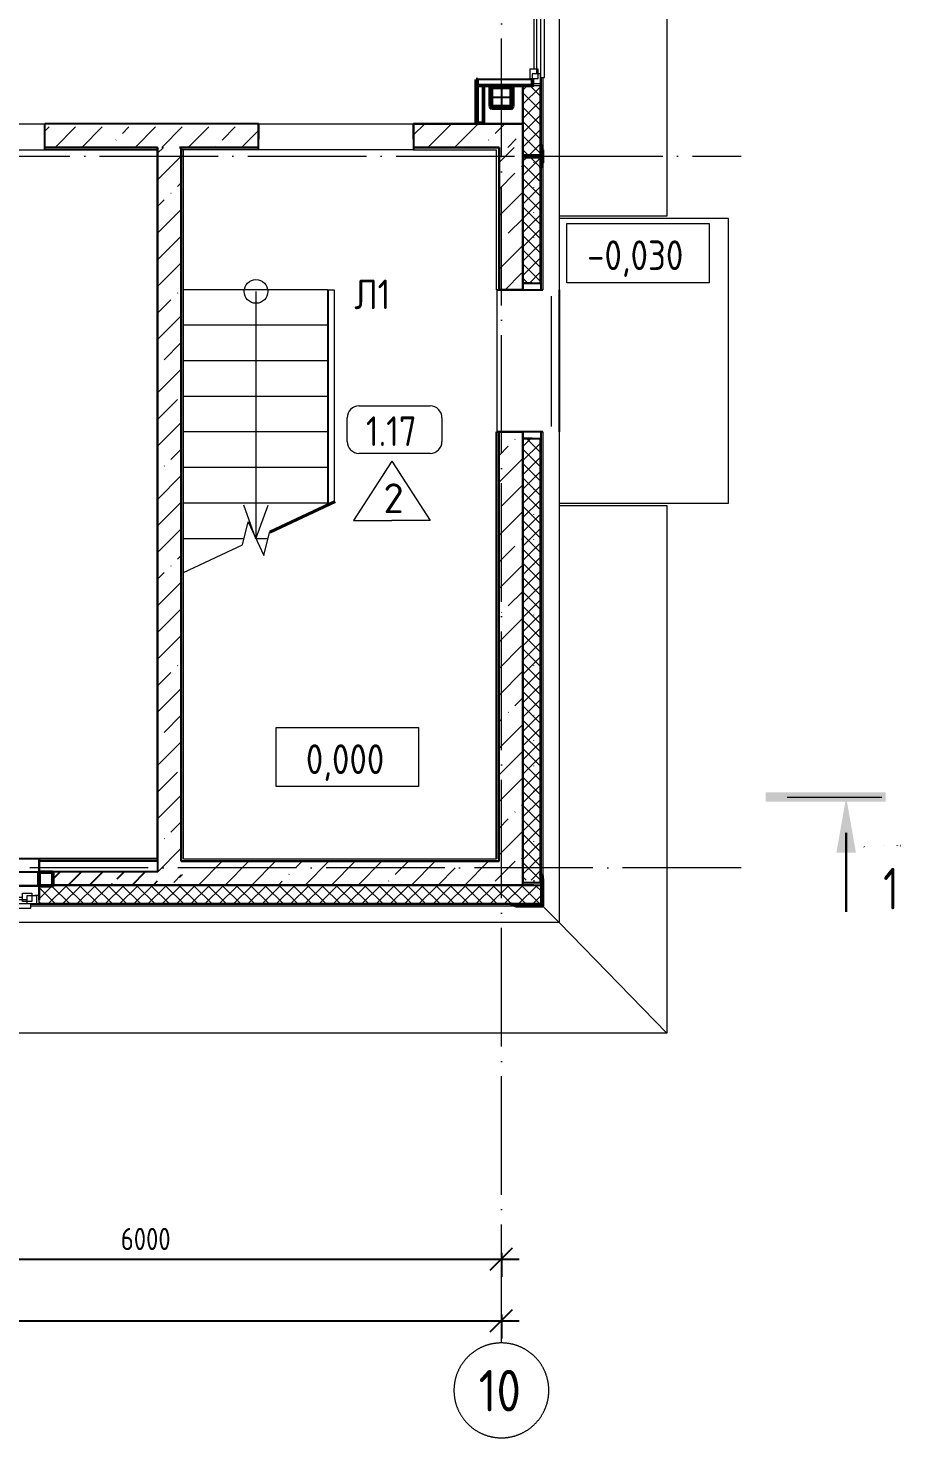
# Model space of a CAD drawing. Header units: millimetres. Extents: x 2559584 to 2748503, y -688364 to -611007.
# Drawn here: x 2721794 to 2729231, y -646354 to -634466 of the extents above; entities that cross this region are included whole.
import ezdxf

# ---------------------------------------------------------------- set-up
doc = ezdxf.new("R2010")
doc.units = ezdxf.units.MM
doc.header["$LTSCALE"] = 50
for name, pattern in [('_ШПТ__20_т__2_5__Линия сетки', [25, 20, -2.5, 0, -2.5]), ('CENTER', [50.8, 31.75, -6.35, 6.35, -6.35]), ('GOST2.303 5', [24, 20, -1.5, 1, -1.5]), ('невидимаяX2', [19.05, 12.7, -6.35])]:
    doc.linetypes.add(name, pattern=pattern)
doc.layers.get('Defpoints').update_dxf_attribs({"color": 4})
for name, color, linetype, lineweight in [('A-Wall', 113, 'Continuous', 50), ('Внутренние кромки', 7, 'Continuous', 18), ('Высотные отметки', 7, 'Continuous', 9), ('Марки помещений', 7, 'Continuous', 20), ('Обобщенные модели', 7, 'Continuous', 18), ('Обычные линии', 7, 'Continuous', 40), ('ОСИ', 251, 'CENTER', 18), ('Перекрытия', 7, 'Continuous', 18), ('Размерные', 45, 'Continuous', 15), ('Размеры', 7, 'Continuous', 9), ('Разрезы', 7, 'Continuous', 9), ('Стены', 7, 'Continuous', 18), ('Стены разрез', 7, 'Continuous', 30), ('Стены штриховка', 7, 'Continuous', 30), ('Типовые аннотации', 7, 'Continuous', 18), ('Элементы узлов', 7, 'Continuous', 18)]:
    doc.layers.add(name, color=color, linetype=linetype, lineweight=lineweight)
doc.layers.add('Вспомогательные', color=6, linetype='Continuous', plot=False)
for name, color, linetype, lineweight, true_color in [('Каркас несущий', 7, 'Continuous', 18, 0x800040), ('Каркас_Импост', 7, 'Continuous', 9, 0x804000), ('Лестницы', 7, 'Continuous', 9, 0x506c76), ('Линии', 7, 'Continuous', 9, 0x00a600), ('Несущие колонны', 7, 'Continuous', 18, 0x800040), ('Ограждение', 7, 'Continuous', 9, 0x408080), ('Окна', 7, 'Continuous', 9, 0x0080c0), ('Отлив', 7, 'Continuous', 9, 0x008080), ('Поручни', 7, 'Continuous', 9, 0x408080), ('Скрытые грани', 7, 'Continuous', 18, 0x800040)]:
    doc.layers.add(name, color=color, linetype=linetype, lineweight=lineweight, true_color=true_color)
doc.layers.add('расположение плит', color=7, linetype='Continuous')
doc.layers.add('фундаменты кж', color=7, linetype='Continuous')
doc.styles.add('GOST 2.304 type A', font='isocpeur.ttf')
doc.styles.add('GOST Common', font='GOST_Common.ttf', dxfattribs={"width": 0.9, "height": 350})
doc.styles.add('GOST Common_1', font='GOST_Common.ttf', dxfattribs={"width": 0.9, "height": 250})
doc.styles.add('GOST Common_2', font='GOST_Common.ttf', dxfattribs={"width": 0.8, "height": 350})
doc.styles.add('ГОСТ 2.304', font='CS_Gost2304.shx')
doc.dimstyles.new('СПДС', dxfattribs={"dimscale": 100, "dimtxt": 2.5, "dimasz": 2.5, "dimexe": 2, "dimexo": 0.625, "dimgap": 1, "dimtad": 1, "dimdec": 0, "dimtxsty": 'ГОСТ 2.304', "dimblk": 'OBLIQUE', "dimblk1": 'OBLIQUE', "dimblk2": 'OBLIQUE', "dimcen": 2.5, "dimdle": 2, "dimadec": 0, "dimazin": 2, "dimtfac": 0.75, "dimtdec": 4, "dimtmove": 1, "dimatfit": 3, "dimfxl": 1, "dimtfill": 1, "dimtolj": 1, "dimarcsym": 1})
pattern_1 = [(45, (55, -1e-10), (-106.066, 106.066), [])]
pattern_2 = [(45, (55, -1e-10), (-60.10408, 60.10408), []), (135, (55, -1e-10), (-60.10408, -60.10408), [])]
pattern_3 = [(45, (0, 0), (-106.066, 106.066), [])]
pattern_4 = [(0, (-2685012.86, 641277.1), (3, 300), [3, -300]), (10, (-2684916.86, 641283.1), (-49.14003, 295.96327), [3, -300]), (20, (-2684970.86, 641349.1), (-99.786965, 282.933847), [3, -300]), (30, (-2684904.86, 641397.1), (-147.401924, 261.30762), [3, -300]), (40, (-2684982.86, 641415.1), (-190.53815, 231.741696), [3, -300]), (50, (-2684958.86, 641487.1), (-227.88497, 195.134416), [3, -300]), (60, (-2685000.86, 641541.1), (-258.30762, 152.598076), [3, -300]), (70, (-2684904.86, 641535.1), (-280.881726, 105.42512), [3, -300]), (80, (-2684832.86, 641547.1), (-294.92138, 55.048877), [3, -300]), (90, (-2684796.86, 641475.1), (-300, 3), [3, -300]), (100, (-2684736.86, 641469.1), (-295.96327, -49.14003), [3, -300]), (110, (-2684736.86, 641361.1), (-282.933847, -99.786965), [3, -300]), (120, (-2684790.86, 641325.1), (-261.30762, -147.401924), [3, -300]), (130, (-2684874.86, 641343.1), (-231.741696, -190.53815), [3, -300]), (140, (-2684820.86, 641397.1), (-195.134416, -227.88497), [3, -300]), (150, (-2684874.86, 641451.1), (-152.598076, -258.30762), [3, -300]), (160, (-2684748.86, 641283.1), (-105.42512, -280.881726), [3, -300])]

# ---------------------------------------------------------------- blocks, each defined once
blk = doc.blocks.new('102_Окно_1Створка_Ф_ГОСТ23166-99 - 1160х1750_1170_h-1445330-_О__L1_0_000_')
at = {"layer": 'Каркас_Импост', "color": 7, "lineweight": 18}
for p, q in [((-638.1, 475), (-638.1, 405)), ((-638.1, 475), (-603.1, 475)), ((-638.1, 405), (-603.1, 405)), ((-618.1, 475), (-538.1, 475)), ((-618.1, 405), (-618.1, 475)), ((-618.1, 475), (-538.1, 475)), ((-618.1, 405), (-618.1, 475)), ((-538.1, 405), (-618.1, 405)), ((-578.1, 405), (-618.1, 405)), ((-578.1, 385), (-578.1, 455)), ((-578.1, 455), (-498.1, 455)), ((-498.1, 385), (-578.1, 385)), ((-538.1, 475), (-538.1, 405)), ((-538.1, 475), (-538.1, 455)), ((-538.1, 440), (461.9, 440)), ((-498.1, 455), (-498.1, 385)), ((-498.1, 420), (421.9, 420)), ((421.9, 455), (421.9, 385)), ((501.9, 455), (421.9, 455)), ((421.9, 385), (501.9, 385)), ((541.9, 475), (461.9, 475)), ((461.9, 475), (461.9, 405)), ((461.9, 475), (461.9, 455)), ((541.9, 475), (461.9, 475)), ((461.9, 405), (541.9, 405)), ((501.9, 385), (501.9, 455)), ((541.9, 405), (501.9, 405)), ((561.9, 475), (526.9, 475)), ((561.9, 405), (526.9, 405)), ((541.9, 405), (541.9, 475)), ((541.9, 405), (541.9, 475)), ((561.9, 475), (561.9, 405))]:
    blk.add_line(p, q, dxfattribs=at)
at = {"layer": 'Отлив', "color": 7}
for p, q in [((491.9, 510), (-568.1, 510)), ((-568.1, 510), (-568.1, 475)), ((491.9, 475), (491.9, 510)), ((-568.1, 475), (491.9, 475))]:
    blk.add_line(p, q, dxfattribs=at)
blk = doc.blocks.new('243_КолоннаНесущая_Труба_ГОСТ 30245-2003 - 120x120x5-1170525-_О__L1_0_000_')
at = {"layer": 'Несущие колонны', "color": 7, "lineweight": 40}
for p, q in [((-60, 51), (-60, -51)), ((-55, -51), (-55, 51)), ((51, 60), (-51, 60)), ((-51, 55), (51, 55)), ((55, 51), (55, -51)), ((60, -51), (60, 51)), ((51, -55), (-51, -55)), ((-51, -60), (51, -60))]:
    blk.add_line(p, q, dxfattribs=at)
for centre, radius, start, end in [((-51, 51), 9, 90, 180), ((-51, 51), 4, 90, 180), ((51, 51), 9, 0, 90), ((51, 51), 4, 0, 90), ((-51, -51), 9, 180, 270), ((-51, -51), 4, 180, 270), ((51, -51), 9, 270, 360), ((51, -51), 4, 270, 0)]:
    blk.add_arc(centre, radius, start, end, dxfattribs=at)
blk = doc.blocks.new('253_Балка_Труба_ГОСТ 30245-2003 - 120x120x5-1251540-_О__L1_0_000_')
at = {"layer": 'Каркас несущий', "color": 7}
for p, q in [((622, 60), (-552, 60)), ((-552, 51), (-552, 60)), ((-552, -51), (-552, 51)), ((622, 60), (622, 51)), ((622, 51), (622, -51)), ((-552, -60), (-552, -51)), ((-552, -60), (622, -60)), ((622, -51), (622, -60))]:
    blk.add_line(p, q, dxfattribs=at)
at = {"layer": 'Скрытые грани', "color": 7}
for p, q in [((-552, 55), (622, 55)), ((-552, -55), (622, -55))]:
    blk.add_line(p, q, dxfattribs=at)
blk = doc.blocks.new('Ограждение - Ограждение-1240041-_О__L1_0_000_')
at = {"layer": 'Поручни', "color": 7}
for p, q in [((43499, 4875), (43505, 4875)), ((43499, 4875), (43499, 3058)), ((43505, 4875), (43555, 4875)), ((43505, 4875), (43505, 3061)), ((43555, 4875), (43555, 3084))]:
    blk.add_line(p, q, dxfattribs=at)
blk = doc.blocks.new('190_ФЭ_Стена_Стык вертикальный - ФЭ-C1_110-1292974-_О__L1_0_000_')
at = {"layer": 'Обобщенные модели', "lineweight": 9}
h = blk.add_hatch(dxfattribs=at)
h.set_pattern_fill('FP_6', color=256, style=0, pattern_type=2)
h.set_pattern_definition(pattern_3)
h.paths.add_polyline_path([(45278, 5902), (45278, 5928), (45295, 5945), (45295, 6055), (45278, 6072), (45277, 6072), (45294, 6055), (45294, 5945), (45277, 5928), (45277, 5903)], flags=0)
h.paths.add_polyline_path([(45275, 5902), (45276, 5903), (45275, 5912)], flags=0)
at = {"layer": 'Обобщенные модели', "lineweight": 40}
for p, q in [((45278, 6098), (45275, 6098)), ((45275, 6098), (45275, 6088)), ((45275, 6088), (45276, 6088)), ((45276, 6088), (45276, 6097)), ((45276, 6097), (45277, 6097)), ((45277, 6097), (45277, 6072)), ((45277, 6072), (45294, 6055)), ((45278, 6072), (45278, 6098)), ((45295, 6055), (45278, 6072)), ((45294, 5945), (45277, 5928)), ((45278, 5928), (45295, 5945)), ((45294, 6055), (45294, 5945)), ((45295, 5945), (45295, 6055)), ((45276, 5912), (45275, 5912)), ((45275, 5912), (45275, 5902)), ((45275, 5902), (45278, 5902)), ((45276, 5903), (45276, 5912)), ((45277, 5903), (45276, 5903)), ((45277, 5928), (45277, 5903)), ((45278, 5902), (45278, 5928))]:
    blk.add_line(p, q, dxfattribs=at)
blk = doc.blocks.new('190_ФЭ_Стена_Стык угловой внешний фигурный - ФЭ-У1_230х230-1304566-_О__L1_0_000_')
at = {"layer": 'Обобщенные модели', "lineweight": 9}
h = blk.add_hatch(dxfattribs=at)
h.set_pattern_fill('FP_4', color=256, style=0, pattern_type=2)
h.set_pattern_definition(pattern_3)
h.paths.add_polyline_path([(45065, -295), (45295, -295), (45295, -65), (45278, -48), (45277, -48), (45294, -65), (45294, -294), (45065, -294), (45048, -277), (45048, -278)], flags=0)
at = {"layer": 'Обобщенные модели', "lineweight": 40}
for p, q in [((45278, -22), (45275, -22)), ((45275, -22), (45275, -32)), ((45275, -32), (45276, -32)), ((45276, -32), (45276, -23)), ((45276, -23), (45277, -23)), ((45277, -23), (45277, -48)), ((45277, -48), (45294, -65)), ((45278, -48), (45278, -22)), ((45295, -65), (45278, -48)), ((45294, -65), (45294, -294)), ((45295, -295), (45295, -65)), ((45032, -275), (45022, -275)), ((45022, -275), (45022, -278)), ((45022, -278), (45048, -278)), ((45023, -277), (45023, -276)), ((45023, -276), (45032, -276)), ((45048, -277), (45023, -277)), ((45032, -276), (45032, -275)), ((45065, -294), (45048, -277)), ((45048, -278), (45065, -295)), ((45294, -294), (45065, -294)), ((45065, -295), (45295, -295))]:
    blk.add_line(p, q, dxfattribs=at)
blk = doc.blocks.new('012_Стрелка _ЭлУзла_Линия_ - Стрелка с пустым кружком-1338631-_О__L1_0_000_')
at = {"layer": 'Элементы узлов'}
blk.add_line((1, 0), (2085, 0), dxfattribs=at)
blk = doc.blocks.new('Ось сетки - Круг_Ø8 мм-6577-_О__L1_0_000_')
at = {"layer": 'ОСИ', "lineweight": 20}
for start, end in [(360, 180), (180, 360)]:
    blk.add_arc((0, 0), 4, start, end, dxfattribs=at)
blk = doc.blocks.new('_Oblique')
at = {"color": 0, "linetype": 'ByBlock', "lineweight": -2}
blk.add_line((-0.5, -0.5), (0.5, 0.5), dxfattribs=at)
blk = doc.blocks.new('*D778')
at = {"layer": 'Defpoints', "color": 0, "ltscale": 75, "transparency": 16777216}
for p in [(0, -3720), (45000, -3720), (45000, -3820)]:
    blk.add_point(p, dxfattribs=at)
at = {"layer": 'Размеры', "color": 0, "lineweight": -2, "ltscale": 75, "transparency": 16777216}
for p, q in [((0, -3767), (0, -3970)), ((45000, -3767), (45000, -3970)), ((-150, -3820), (45150, -3820))]:
    blk.add_line(p, q, dxfattribs=at)
at = {"layer": 'Размеры', "color": 0, "lineweight": -2, "ltscale": 75, "transparency": 16777216, "xscale": 187.5, "yscale": 187.5, "zscale": 187.5, "rotation": 180}
blk.add_blockref('_Oblique', (0, -3820), dxfattribs=at)
at = {"layer": 'Размеры', "color": 0, "lineweight": -2, "ltscale": 75, "transparency": 16777216, "xscale": 187.5, "yscale": 187.5, "zscale": 187.5}
blk.add_blockref('_Oblique', (45000, -3820), dxfattribs=at)
at = {"layer": 'Размеры', "color": 0, "ltscale": 75, "transparency": 16777216, "insert": (22500, -3651), "char_height": 187.5, "width": 239.08, "attachment_point": 5, "style": 'ГОСТ 2.304', "bg_fill": 3, "box_fill_scale": 1.1, "bg_fill_color": 256, "bg_fill_true_color": 13158600, "bg_fill_transparency": 0}
blk.add_mtext('\\A1;45000', dxfattribs=at)
blk = doc.blocks.new('*D787')
at = {"layer": 'Defpoints', "color": 0, "ltscale": 75, "transparency": 16777216}
for p in [(39000, -3200), (45000, -3200), (45000, -3300)]:
    blk.add_point(p, dxfattribs=at)
at = {"layer": 'Размеры', "color": 0, "lineweight": -2, "ltscale": 75, "transparency": 16777216}
for p, q in [((38850, -3300), (45150, -3300)), ((39000, -3247), (39000, -3450)), ((45000, -3247), (45000, -3450))]:
    blk.add_line(p, q, dxfattribs=at)
at = {"layer": 'Размеры', "color": 0, "lineweight": -2, "ltscale": 75, "transparency": 16777216, "xscale": 187.5, "yscale": 187.5, "zscale": 187.5, "rotation": 180}
blk.add_blockref('_Oblique', (39000, -3300), dxfattribs=at)
at = {"layer": 'Размеры', "color": 0, "lineweight": -2, "ltscale": 75, "transparency": 16777216, "xscale": 187.5, "yscale": 187.5, "zscale": 187.5}
blk.add_blockref('_Oblique', (45000, -3300), dxfattribs=at)
at = {"layer": 'Размеры', "color": 0, "ltscale": 75, "transparency": 16777216, "insert": (42000, -3131), "char_height": 187.5, "width": 186.23, "attachment_point": 5, "style": 'ГОСТ 2.304', "bg_fill": 3, "box_fill_scale": 1.1, "bg_fill_color": 256, "bg_fill_true_color": 13158600, "bg_fill_transparency": 0}
blk.add_mtext('\\A1;6000', dxfattribs=at)
blk = doc.blocks.new('Разрез - Номер вида сзади_3_5 мм-64069-_О__L1_0_000_')
at = {"layer": 'Разрезы'}
for points in [[(9.8, 0.4), (9.8, -0.39), (-0.33, -0.39), (-0.33, 0.4)], [(2.18, -4.67), (3, 0), (3.82, -4.67)]]:
    blk.add_hatch(color=256, dxfattribs=at).paths.add_polyline_path(points, flags=0)
at = {"layer": 'Разрезы', "lineweight": 30}
blk.add_line((3, -3), (3, -9.66), dxfattribs=at)
blk = doc.blocks.new('050_Марка_Помещение_ОдноЗначение - Номер в прямоугольнике-676399-_О__L1_0_000_')
at = {"layer": 'Типовые аннотации', "color": 0, "lineweight": 9}
for p, q in [((-3, 2), (3, 2)), ((-4, -1), (-4, 1)), ((4, 1), (4, -1)), ((3, -2), (-3, -2))]:
    blk.add_line(p, q, dxfattribs=at)
for centre, start, end in [((-3, 1), 90, 180), ((3, 1), 360, 90), ((-3, -1), 180, 270), ((3, -1), 270, 0)]:
    blk.add_arc(centre, 1, start, end, dxfattribs=at)
blk = doc.blocks.new('Высотные отметки - Рамка-5093-_О__L1_0_000_')
at = {"layer": 'Типовые аннотации', "color": 0, "lineweight": 9}
for p, q in [((-6, 0), (-6, 5)), ((-6, 5), (6, 5)), ((6, 5), (6, 0)), ((6, 0), (-6, 0))]:
    blk.add_line(p, q, dxfattribs=at)
blk = doc.blocks.new('к4')
at = {"color": 0, "linetype": 'Continuous', "lineweight": 60, "ltscale": 150}
for p, q in [((4150608, 536606), (4150608, 536766)), ((4150613, 536606), (4150613, 536766)), ((4150618, 536776), (4150778, 536776)), ((4150618, 536771), (4150778, 536771)), ((4150783, 536766), (4150783, 536606)), ((4150788, 536766), (4150788, 536606)), ((4150778, 536601), (4150618, 536601)), ((4150778, 536596), (4150618, 536596))]:
    blk.add_line(p, q, dxfattribs=at)
at = {"color": 0, "linetype": 'GOST2.303 5', "lineweight": 25, "ltscale": 150}
for p, q in [((4150698, 536778), (4150698, 536594)), ((4150606, 536686), (4150790, 536686))]:
    blk.add_line(p, q, dxfattribs=at)
at = {"color": 0, "linetype": 'Continuous', "lineweight": 60, "ltscale": 150}
for centre, radius, start, end in [((4150618, 536766), 10, 90, 180), ((4150618, 536766), 5, 90, 180), ((4150778, 536766), 10, 0, 90), ((4150778, 536766), 5, 0, 90), ((4150618, 536606), 10, 180, 270), ((4150618, 536606), 5, 180, 270), ((4150778, 536606), 5, 270, 0), ((4150778, 536606), 10, 270, 0)]:
    blk.add_arc(centre, radius, start, end, dxfattribs=at)
at = {"layer": 'Вспомогательные', "color": 0, "ltscale": 10}
blk.add_line((4150613, 536686), (4150783, 536686), dxfattribs=at)
blk = doc.blocks.new('План')
h = blk.add_hatch()
h.set_pattern_fill('GENERAL_TEXTURE', color=8, scale=300, style=0, pattern_type=2)
h.set_pattern_definition(pattern_4)
h.paths.add_polyline_path([(47945.8, 189.6), (47945.8, 177.1), (48432.6, 177.1), (48420.1, 189.6)], flags=0)
h = blk.add_hatch()
h.set_pattern_fill('GENERAL_TEXTURE', color=8, scale=300, style=0, pattern_type=2)
h.set_pattern_definition(pattern_4)
h.paths.add_polyline_path([(47945.8, 177.1), (47945.8, 164.6), (48445.1, 164.6), (48432.6, 177.1)], flags=0)
at = {"layer": 'A-Wall', "linetype": 'Continuous', "lineweight": 18}
h = blk.add_hatch(dxfattribs=at)
h.set_pattern_fill('', color=30, scale=300, style=0, pattern_type=0)
h.set_pattern_definition([])
h.paths.add_polyline_path([(44787.5, 6647.3), (44787.5, 6279), (44800, 6279), (44800, 6647.3)], flags=0)
at = {"layer": 'Стены штриховка', "lineweight": 9}
h = blk.add_hatch(dxfattribs=at)
h.set_pattern_fill('FP_5', color=8, style=0, pattern_type=2)
h.set_pattern_definition(pattern_2)
h.paths.add_polyline_path([(45328, 6010), (45328, 6595), (45182, 6595), (45182, 6010), (45312.8, 6010)])
h.paths.add_polyline_path([(45182, 7795), (45328, 7795), (45328, 12152), (45182, 12152), (45182, 8112.3)])
h = blk.add_hatch(dxfattribs=at)
h.set_pattern_fill('FP_4', color=8, style=0, pattern_type=2)
h.set_pattern_definition(pattern_1)
h.paths.add_polyline_path([(45182, 6010), (45182, 6595), (45180, 6595), (45180, 6010)], flags=0)
h.paths.add_polyline_path([(45182, 7795), (45182, 12105), (45180, 12105), (45180, 7795)], flags=0)
h = blk.add_hatch(dxfattribs=at)
h.set_pattern_fill('FP_3', color=8, style=0, pattern_type=2)
h.set_pattern_definition([(45, (0, 0), (-224.5064, 224.5064), []), (45, (224.5, 0), (-224.5064, 224.5064), [396.875, -79.375, 3.353, -76.022])])
h.paths.add_polyline_path([(44925, 6075), (45125, 6075), (45125, 6275), (44260, 6275), (44260, 6075), (44844.3, 6075)])
h.paths.add_polyline_path([(42950, 6075), (42950, 6247), (41150, 6247), (41150, 6075), (42363.1, 6075)])
h = blk.add_hatch(dxfattribs=at)
h.set_pattern_fill('FP_3', color=8, style=0, pattern_type=2)
h.set_pattern_definition([(45, (15, 0), (-224.5064, 224.5064), []), (45, (239.5, 0), (-224.5064, 224.5064), [396.875, -79.375, 3.353, -76.022])])
h.paths.add_polyline_path([(42300, -125), (42300, 6075), (42100, 6075), (42100, -125)], flags=0)
h = blk.add_hatch(dxfattribs=at)
h.set_pattern_fill('FP_3', color=8, style=0, pattern_type=2)
h.set_pattern_definition([(45, (55, -1e-10), (-224.5064, 224.5064), []), (45, (279.5, -1e-10), (-224.5064, 224.5064), [396.875, -79.375, 3.353, -76.022])])
h.paths.add_polyline_path([(45180, 75), (45180, 3675), (44980, 3675), (44980, 75)], flags=0)
h.paths.add_polyline_path([(45180, 4875), (45180, 6075), (44980, 6075), (44980, 4875)], flags=0)
h = blk.add_hatch(dxfattribs=at)
h.set_pattern_fill('FP_4', color=8, style=0, pattern_type=2)
h.set_pattern_definition(pattern_1)
h.paths.add_polyline_path([(45182, -105), (45182, 3620), (45180, 3620), (45180, -105)], flags=0)
h.paths.add_polyline_path([(45182, 4930), (45182, 5990), (45180, 5990), (45180, 4930)], flags=0)
h = blk.add_hatch(dxfattribs=at)
h.set_pattern_fill('FP_5', color=8, style=0, pattern_type=2)
h.set_pattern_definition(pattern_2)
h.paths.add_polyline_path([(45328, -105), (45328, 3620), (45182, 3620), (45182, -105), (45312.8, -105)], flags=0)
h.paths.add_polyline_path([(45328, 4930), (45328, 5990), (45182, 5990), (45182, 4930), (45260, 4930)], flags=0)
h = blk.add_hatch(dxfattribs=at)
h.set_pattern_fill('FP_4', color=8, style=0, pattern_type=2)
h.set_pattern_definition(pattern_3)
h.paths.add_polyline_path([(45275, -105), (45275, 3620), (45273, 3620), (45273, -105)], flags=0)
h.paths.add_polyline_path([(45275, 4930), (45275, 5990), (45273, 5990), (45273, 4930)], flags=0)
h = blk.add_hatch(dxfattribs=at)
h.set_pattern_fill('FP_3', color=8, style=0, pattern_type=2)
h.set_pattern_definition([(45, (0, -21), (-224.5064, 224.5064), []), (45, (224.5, -21), (-224.5064, 224.5064), [396.875, -79.375, 3.353, -76.022])])
h.paths.add_polyline_path([(44844.3, -146), (45125, -146), (45125, 54), (42285, 54), (42285, -146)], flags=0)
h = blk.add_hatch(dxfattribs=at)
h.set_pattern_fill('FP_5', color=8, style=0, pattern_type=2)
h.set_pattern_definition([(45, (0, -30), (-60.10408, 60.10408), []), (135, (0, -30), (-60.10408, -60.10408), [])])
h.paths.add_polyline_path([(45329.7, -303), (45329.7, -157), (41100, -157), (41100, -303), (45257.8, -303)])
h.paths.add_polyline_path([(39881.9, -303), (39900, -303), (39900, -157), (39010, -157), (39010, -303), (39468.3, -303)])
at = {"layer": 'фундаменты кж'}
h = blk.add_hatch(dxfattribs=at)
h.set_pattern_fill('ANSI35', color=8, scale=40)
edge = h.paths.add_edge_path()
edge.add_line((42100, -35), (41100, -35))
edge.add_line((41100, -35), (41109, -35))
edge.add_line((41109, -35), (41211, -35))
edge.add_arc((41211, -44), 9, 0, 90, ccw=False)
edge.add_line((41220, -44), (41220, -146))
edge.add_line((41220, -146), (42100, -146))
edge.add_line((42100, -146), (42100, -35))
edge = h.paths.add_edge_path()
edge.add_arc((39789, -44), 9, 90, 180, ccw=False)
edge.add_line((39789, -35), (39380, -35))
edge.add_line((39380, -35), (39380, 0))
edge.add_line((39380, 0), (39180, 0))
edge.add_line((39180, 0), (39180, -125))
edge.add_line((39180, -125), (39180, -142))
edge.add_arc((39172, -142), 8, -90, 0, ccw=False)
edge.add_line((39172, -150), (39780.9, -150))
edge.add_arc((39789, -146), 9, 180, 206.3878, ccw=False)
edge.add_line((39780, -146), (39780, -44))
h.paths.add_polyline_path([(39850, 6275), (39165, 6275), (39165, 6075), (39850, 6075)])
at = {"color": 8}
for p, q in [((44940, 6590), (44965, 6590)), ((42950, 6275), (41150, 6275)), ((42950, 6055), (42950, 6275)), ((44260, 6275), (44260, 6055)), ((44960, 4875), (45349.9, 4875)), ((45260, 4930), (45328.1, 4930)), ((45488.1, 4875), (45488.1, 3675)), ((45349.9, 3675), (44960, 3675)), ((45260, 3620), (45330, 3620))]:
    blk.add_line(p, q, dxfattribs=at)
at = {"color": 8, "lineweight": 9}
for p, q in [((44075.5, 3429.1), (43752, 2928.6)), ((44075.5, 3429.1), (44399, 2928.6)), ((43752, 2928.6), (44075.5, 2928.6)), ((44399, 2928.6), (44075.5, 2928.6))]:
    blk.add_line(p, q, dxfattribs=at)
at = {"layer": 'A-Wall', "color": 0, "linetype": 'Continuous', "lineweight": 50}
for p, q in [((44800, 6647.3), (44787.5, 6647.3)), ((44787.5, 6647.3), (44787.5, 6279)), ((44812.5, 6597.3), (45263.1, 6597.3)), ((44850, 6279), (44850, 6597.3))]:
    blk.add_line(p, q, dxfattribs=at)
at = {"layer": 'A-Wall', "color": 0, "linetype": 'Continuous', "lineweight": 25}
for p, q in [((44800, 6647.3), (44800, 6279)), ((44800, 6279), (44800, 6647.3)), ((44800, 6647.3), (44800, 6597.3)), ((45263.1, 6647.3), (44800, 6647.3)), ((44800, 6597.3), (44812.5, 6597.3))]:
    blk.add_line(p, q, dxfattribs=at)
at = {"layer": 'A-Wall', "color": 8, "linetype": 'Continuous', "lineweight": 50}
for p, q in [((45263.1, 6597.3), (45263.1, 6647.3)), ((44787.5, 6279), (44850, 6279))]:
    blk.add_line(p, q, dxfattribs=at)
at = {"layer": 'Внутренние кромки', "color": 8}
blk.add_line((46395, -1395), (45488.1, -463.1), dxfattribs=at)
at = {"layer": 'Лестницы', "color": 8}
for p, q in [((43534, 4875), (42320, 4875)), ((43534, 4875), (42320, 4875)), ((43534, 4575), (42320, 4575)), ((43534, 4575), (42320, 4575)), ((43534, 4275), (42320, 4275)), ((43534, 4275), (42320, 4275)), ((43534, 3975), (42320, 3975)), ((43534, 3975), (42320, 3975)), ((43534, 3675), (42320, 3675)), ((43534, 3675), (42320, 3675)), ((43534, 3375), (42320, 3375)), ((43534, 3375), (42320, 3375)), ((43534, 3075), (42320, 3075)), ((43534, 3075), (42320, 3075)), ((42816.7, 2722.2), (42864, 2916.6)), ((42864, 2916.6), (42996, 2633.4)), ((42829.6, 2775), (42320, 2775)), ((42829.6, 2775), (42320, 2775)), ((43030.4, 2775), (42930, 2775)), ((43030.4, 2775), (42930, 2775)), ((42937, 2760), (42933.1, 2760)), ((42937, 2760), (42933.1, 2760)), ((42996, 2633.4), (43043.3, 2827.8)), ((43029.3, 2760), (43026.8, 2760)), ((43029.3, 2760), (43026.8, 2760)), ((43043.3, 2827.8), (43046.6, 2829.4)), ((42320, 2490.6), (42816.7, 2722.2))]:
    blk.add_line(p, q, dxfattribs=at)
at = {"layer": 'Линии', "color": 8}
for p, q in [((42950, 6075), (42950, 6055)), ((44260, 6075), (44260, 6055)), ((42950, 6055), (42305, 6055)), ((42320, 74), (42320, 6055)), ((44260, 6055), (44960, 6055)), ((44960, 4875), (44960, 6055)), ((44980, 4875), (44960, 4875)), ((42320, 74), (44960, 74))]:
    blk.add_line(p, q, dxfattribs=at)
at = {"layer": 'Обобщенные модели', "color": 8}
for p, q in [((45488.1, 12458.1), (45488.1, 4875)), ((45330.1, 6665), (45330.1, 6097.9)), ((45332.7, 6665), (45332.7, 6097.7)), ((45335.6, 6665), (45335.6, 6069.2)), ((45349.9, 6665), (45349.9, 6055)), ((45330.1, 6088), (45330.1, 5912)), ((45332.7, 6070.9), (45332.7, 5929.1)), ((45335.6, 6068), (45335.6, 5932)), ((45349.9, 5945), (45349.9, 4875)), ((45330.1, 5902.1), (45330.1, 4875)), ((45332.7, 5902.3), (45332.7, 4875)), ((45335.6, 5930.8), (45335.6, 4875)), ((45330.1, 3675), (45330.1, -22.1)), ((45332.7, 3675), (45332.7, -22.3)), ((45335.6, 3675), (45335.6, -50.8)), ((45349.9, 3675), (45349.9, -65)), ((45488.1, 3675), (45488.1, -463.1)), ((45330.1, -32), (45330.1, -305.4)), ((45332.7, -49.1), (45332.7, -308)), ((45335.6, -52), (45335.6, -310.9)), ((45022.1, -305.1), (41030, -305.1)), ((45022.3, -307.7), (41030, -307.7)), ((45050.8, -310.6), (41030, -310.6)), ((45119.7, -325), (41030, -324.9)), ((45329.7, -305.1), (45032, -305.1)), ((45332.3, -307.7), (45049.1, -307.7)), ((45335.2, -310.6), (45052, -310.6)), ((45329.7, -305.1), (45332.3, -307.7)), ((45332.3, -307.7), (45335.2, -310.6)), ((45335.2, -310.6), (45348.7, -324)), ((45350, -325), (45470, -445)), ((45488.1, -463.1), (20000, -463.1)), ((45470, -445), (45488.1, -463.1))]:
    blk.add_line(p, q, dxfattribs=at)
at = {"layer": 'Обычные линии', "color": 8}
blk.add_line((43597.7, 3087.7), (43047, 2830.9), dxfattribs=at)
at = {"layer": 'ОСИ', "color": 0, "linetype": '_ШПТ__20_т__2_5__Линия сетки'}
blk.add_line((-4642.5, 6000), (47022, 6000), dxfattribs=at)
at = {"layer": 'ОСИ', "color": 8, "linetype": '_ШПТ__20_т__2_5__Линия сетки'}
blk.add_line((47022, 0), (23067.8, 0), dxfattribs=at)
at = {"layer": 'Перекрытия', "color": 8}
for p, q in [((46395, 13393), (46395, 5495)), ((46395, 5495), (45488.1, 5495)), ((46915, 5475), (45488.1, 5475)), ((46915, 3075), (46915, 5475)), ((44965.2, 3670.2), (44965.2, 4870.2)), ((45420.2, 4820.2), (45420.2, 3720.2)), ((45488.1, 3075), (46915, 3075)), ((45488.1, 3055), (46395, 3055)), ((46395, 3055), (46395, -1395)), ((46395, -1395), (20565, -1395))]:
    blk.add_line(p, q, dxfattribs=at)
at = {"layer": 'Разрезы', "color": 8}
blk.add_line((47411.5, 595.3), (48208.1, 595.3), dxfattribs=at)
at = {"layer": 'Стены', "color": 8, "linetype": 'невидимаяX2', "ltscale": 10}
for p, q in [((39850, 6275), (41150, 6275)), ((42950, 6275), (44260, 6275)), ((39850, 6055), (41150, 6055)), ((44260, 6055), (42950, 6055))]:
    blk.add_line(p, q, dxfattribs=at)
at = {"layer": 'Стены', "color": 8}
for p, q in [((45260, 4875), (45180, 4875)), ((45260, 3675), (45180, 3675)), ((41100, -35), (39900, -35)), ((45275, -105), (45275, -125)), ((39900, -155), (41100, -155))]:
    blk.add_line(p, q, dxfattribs=at)
at = {"layer": 'Стены разрез', "color": 8}
for p, q in [((45005, 6590), (44930, 6590)), ((45180, 6595), (45180, 4875)), ((45275, 6595), (45180, 6595)), ((45330.1, 6010), (45330.1, 6595)), ((42950, 6145), (42950, 6275)), ((45180, 6275), (44260, 6275)), ((44260, 6275), (44260, 6145)), ((42100, 54), (42100, 6075)), ((42285, 6075), (42950, 6075)), ((42300, 2420.2), (42300, 6075)), ((44260, 6075), (44980, 6075)), ((44980, 6075), (44980, 4875)), ((45180.1, 6010), (45330.1, 6010)), ((45330.1, 5990), (45180.1, 5990)), ((45330.1, 4930), (45330.1, 5990)), ((44980, 4875), (45180, 4875)), ((45180, 4930), (45260, 4930)), ((44960, 3675), (44960, 74)), ((45180, 3675), (44960, 3675)), ((45180, -126), (45180, 3675)), ((45260, 3620), (45180, 3620)), ((45330, -105), (45330, 3620)), ((42300, 54), (42300, 2420.2)), ((41100, 74), (41100, -35)), ((44980, 54), (42300, 54)), ((41100, -35), (41109, -35)), ((41100, -125), (41100, -275)), ((45275, -146), (41211, -146)), ((41100.1, -305.1), (45329.7, -305.1))]:
    blk.add_line(p, q, dxfattribs=at)
at = {"layer": 'Стены штриховка', "color": 8, "lineweight": 9}
for p, q in [((45182.1, 6010), (45182.1, 6595)), ((45328.1, 6010), (45328.1, 6595)), ((45182, 4930), (45182, 5990)), ((45328.1, 4930), (45328.1, 5990)), ((45182, -126), (45182, 3620)), ((45328, -105), (45328, 3620)), ((45275, -148), (41100, -148))]:
    blk.add_line(p, q, dxfattribs=at)
at = {"layer": 'Типовые аннотации', "color": 8, "lineweight": 20}
for q in [(42827.4, 3056.9), (43032.6, 3056.9)]:
    blk.add_line((42930, 2775), q, dxfattribs=at)
blk.add_circle((42930, 4860), 100, dxfattribs=at)
at = {"layer": 'фундаменты кж', "color": 8}
for p, q in [((45060, 6602.7), (45060, 6590)), ((41150, 6055), (41150, 6275)), ((42100, 6075), (41150, 6075)), ((42100, 6055), (41150, 6055)), ((44980, 54), (44980, 3675)), ((45180, 75), (45180, 207)), ((42100, 74), (39400, 74)), ((42100, 54), (41100, 54)), ((42100, 54), (42100, -35)), ((42100, -35), (41211, -35)), ((45328, 0), (45328, -128)), ((45332.7, -22.3), (45332.7, -49.1)), ((45335.6, -50.8), (45335.6, -52)), ((45349.9, -65), (45349.7, -95)), ((45180, -146), (45180, -126)), ((45180, -126), (45330.1, -126)), ((45275, -146), (45330.1, -146)), ((45275, -148), (45330.1, -148))]:
    blk.add_line(p, q, dxfattribs=at)
at = {"layer": 'Высотные отметки', "color": 8, "lineweight": 20, "xscale": 99.99999999999993, "yscale": 99.99999999999993, "zscale": 99.99999999999993}
for p in [(46151.9, 4933.8), (43701.7, 683.7)]:
    blk.add_blockref('Высотные отметки - Рамка-5093-_О__L1_0_000_', p, dxfattribs=at)
at = {"layer": 'Каркас несущий', "color": 8, "rotation": 180.0048683288068}
blk.add_blockref('253_Балка_Труба_ГОСТ 30245-2003 - 120x120x5-1251540-_О__L1_0_000_', (40535, -95), dxfattribs=at)
at = {"layer": 'Марки помещений', "color": 8, "xscale": 99.99999999999993, "yscale": 99.99999999999993, "zscale": 99.99999999999993}
blk.add_blockref('050_Марка_Помещение_ОдноЗначение - Номер в прямоугольнике-676399-_О__L1_0_000_', (44098.7, 3694.6), dxfattribs=at)
at = {"layer": 'Несущие колонны', "color": 8}
blk.add_blockref('243_КолоннаНесущая_Труба_ГОСТ 30245-2003 - 120x120x5-1170525-_О__L1_0_000_', (41160, -95), dxfattribs=at)
at = {"layer": 'Обобщенные модели', "color": 8}
for name, p in [('190_ФЭ_Стена_Стык вертикальный - ФЭ-C1_110-1292974-_О__L1_0_000_', (55.1, 0)), ('190_ФЭ_Стена_Стык угловой внешний фигурный - ФЭ-У1_230х230-1304566-_О__L1_0_000_', (54.7, -30))]:
    blk.add_blockref(name, p, dxfattribs=at)
at = {"layer": 'Ограждение', "color": 8}
blk.add_blockref('Ограждение - Ограждение-1240041-_О__L1_0_000_', (35, 0), dxfattribs=at)
at = {"layer": 'Окна', "color": 8}
for p, rotation in [((44855, 7156.9), 269.9999999999999), ((40461.9, 170), 180)]:
    blk.add_blockref('102_Окно_1Створка_Ф_ГОСТ23166-99 - 1160х1750_1170_h-1445330-_О__L1_0_000_', p, dxfattribs=dict(at, rotation=rotation))
at = {"layer": 'ОСИ', "color": 8, "lineweight": 20, "xscale": 99.99999999999993, "yscale": 99.99999999999993, "zscale": 99.99999999999993}
blk.add_blockref('Ось сетки - Круг_Ø8 мм-6577-_О__L1_0_000_', (45000, -4408), dxfattribs=at)
at = {"layer": 'Размерные', "color": 8}
blk.add_blockref('к4', (-4105697.8, -530186.2), dxfattribs=at)
at = {"layer": 'Разрезы', "color": 8, "lineweight": 50, "extrusion": (0, 0, -1), "xscale": 99.99999999999993, "yscale": 99.99999999999993, "zscale": 99.99999999999993}
blk.add_blockref('Разрез - Номер вида сзади_3_5 мм-64069-_О__L1_0_000_', (-48208.1, 595.3), dxfattribs=at)
at = {"layer": 'Элементы узлов', "color": 8, "rotation": 270}
blk.add_blockref('012_Стрелка _ЭлУзла_Линия_ - Стрелка с пустым кружком-1338631-_О__L1_0_000_', (42930, 4860), dxfattribs=at)
at = {"color": 8, "lineweight": 9, "insert": (44005.2, 3241.1), "char_height": 250, "width": 606.076, "attachment_point": 1, "style": 'GOST 2.304 type A'}
blk.add_mtext('2', dxfattribs=at)
at = {"layer": 'Высотные отметки', "color": 8, "char_height": 250, "attachment_point": 1, "line_spacing_factor": 1.022761, "style": 'GOST Common_1'}
for s, insert, width in [('-0,030', (45723.3, 5290.5), 1028.823), ('0,000', (43351, 1040.4), 841.764)]:
    blk.add_mtext(s, dxfattribs=dict(at, insert=insert, width=width))
at = {"layer": 'Марки помещений', "color": 8, "lineweight": 9, "char_height": 250, "attachment_point": 1, "style": 'GOST Common_1'}
for s, insert, width in [('Л1', (43760.2, 4960.5), 223.671), ('1.17', (43857.6, 3806.7), 548.354)]:
    blk.add_mtext(s, dxfattribs=dict(at, insert=insert, width=width))
at = {"layer": 'ОСИ', "color": 8, "insert": (44808.8, -4235.4), "char_height": 350, "width": 461.772, "attachment_point": 1, "style": 'GOST Common'}
blk.add_mtext('10', dxfattribs=at)
at = {"layer": 'Разрезы', "color": 8, "insert": (48220.2, -1.4), "char_height": 350, "width": 166.751, "attachment_point": 1, "style": 'GOST Common_2'}
blk.add_mtext('\\fGOST Common|b0|i0|c204|p34|;\\W.8;1', dxfattribs=at)
at = {"layer": 'Размеры', "color": 8, "ltscale": 75}
dim = blk.add_linear_dim(base=(45000, -3299.9), p1=(39000, -3199.9), p2=(45000, -3199.9), dimstyle='СПДС', override={"dimscale": 75}, dxfattribs=at)
dim.commit()
dim.dimension.update_dxf_attribs({"geometry": '*D787', "text_midpoint": (42000, -3131.2)})
dim = blk.add_linear_dim(base=(45000, -3820), p1=(0, -3720), p2=(45000, -3720), dimstyle='СПДС', override={"dimscale": 75}, dxfattribs=at)
dim.commit()
dim.dimension.update_dxf_attribs({"geometry": '*D778', "text_midpoint": (22500, -3651.3)})
at = {"layer": 'ОСИ', "color": 8, "linetype": '_ШПТ__20_т__2_5__Линия сетки'}
blk.add_line((45000, -4008), (45000, 13240.1), dxfattribs=at)

msp = doc.modelspace()

# ---------------------------------------------------------------- block references
at = {"layer": 'расположение плит', "color": 8}
msp.add_blockref('План', (2680785.5, -641545.9), dxfattribs=at)

doc.saveas('drawing.dxf')
